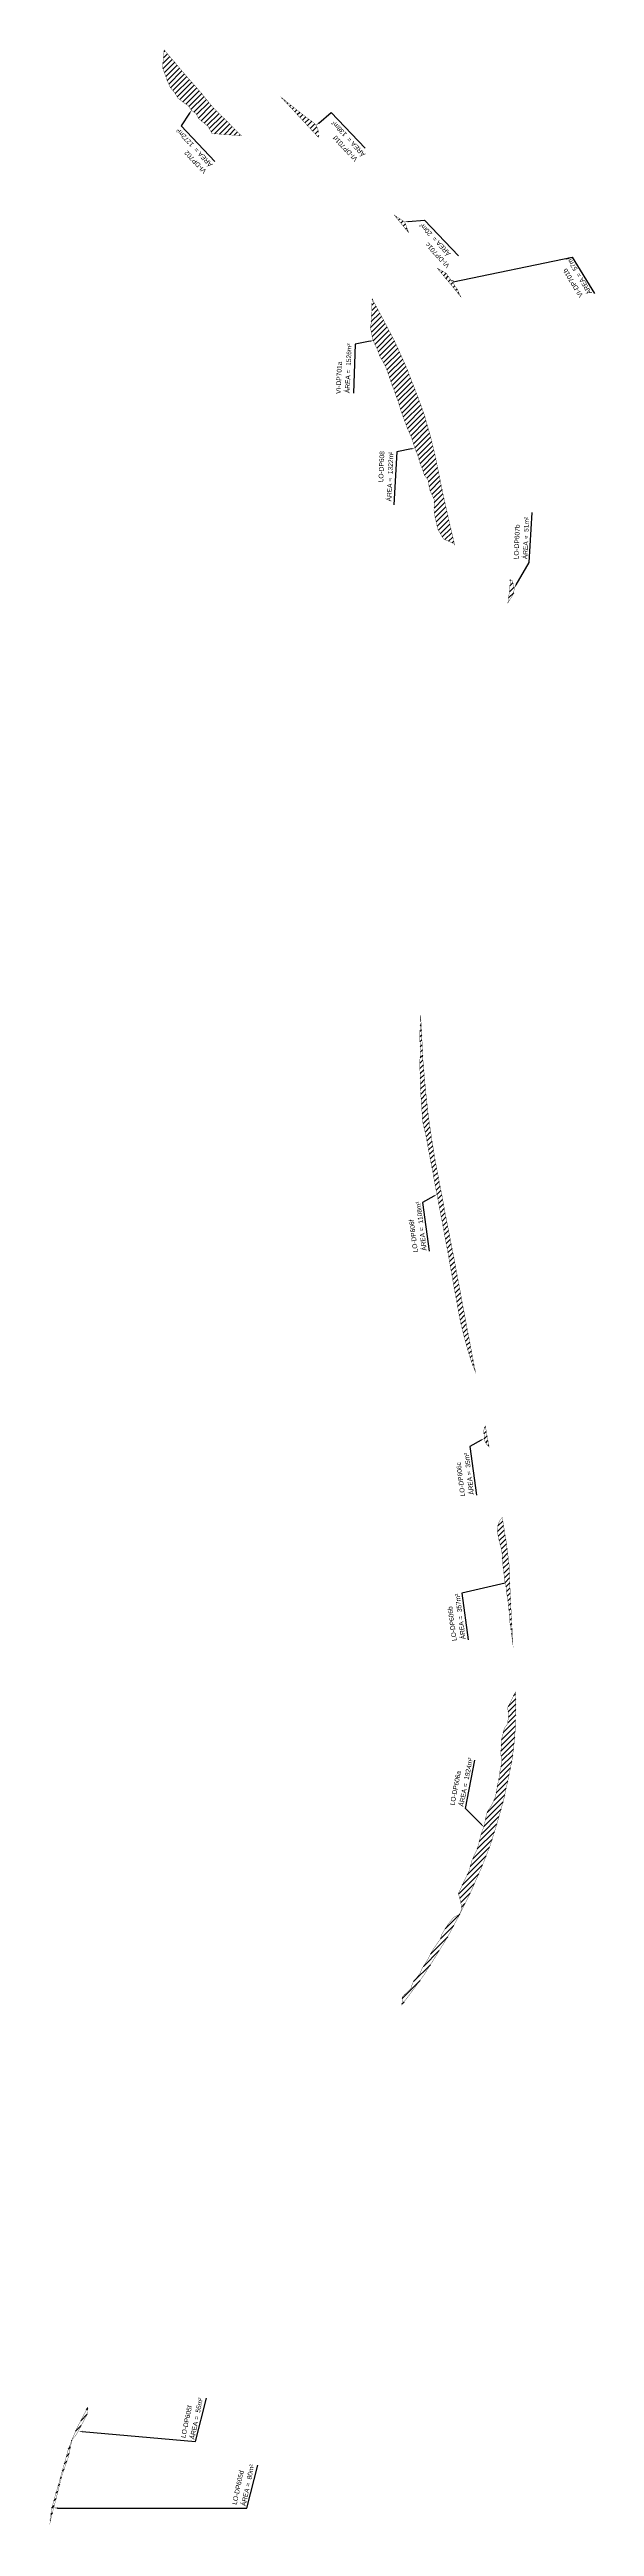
# Model space of a CAD drawing. Header units: metres. Extents: x 287051 to 328239, y 7396995 to 7466021.
# Drawn here: x 300492 to 300954, y 7446553 to 7448650 of the extents above; entities that cross this region are included whole.
import ezdxf

# ---------------------------------------------------------------- set-up
doc = ezdxf.new("R2010")
doc.units = ezdxf.units.M
doc.header["$LTSCALE"] = 10
doc.layers.add('DESAPROPRIAÇÃO', color=160, linetype='Continuous')
doc.layers.add('U-HZ-TEXTO-DESAP', color=2, linetype='Continuous')
doc.styles.add('ARIAL', font='arial.ttf')

msp = doc.modelspace()

# ---------------------------------------------------------------- hatches: boundary and pattern name
at = {"layer": 'DESAPROPRIAÇÃO', "transparency": 33554687}
h = msp.add_hatch(dxfattribs=at)
h.set_pattern_fill('ANSI31', color=256)
h.paths.add_polyline_path([(300654.4, 7448577), (300629.3, 7448578.9), (300626.1, 7448585), (300622.9, 7448587.5), (300618.1, 7448591.4), (300615.9, 7448595.9), (300612, 7448598.5), (300609.1, 7448602.6), (300605.4, 7448605), (300600.6, 7448608.8), (300597.6, 7448613.6), (300594.1, 7448617.7), (300591.6, 7448623.3), (300587.4, 7448635), (300588.9, 7448649.7), (300606.4, 7448629), (300619, 7448614.7), (300629.8, 7448601.5)])
h = msp.add_hatch(dxfattribs=at)
h.set_pattern_fill('ANSI31', color=256)
h.paths.add_polyline_path([(300710.8, 7448585), (300699.6, 7448597.1), (300688.1, 7448609.5), (300700.6, 7448599.5), (300705.1, 7448595.9), (300709.1, 7448592.9), (300715.8, 7448587.9), (300716.1, 7448587.5), (300716.4, 7448587.2), (300716.7, 7448586.9), (300717, 7448586.5), (300717.3, 7448586.1), (300717.5, 7448585.8), (300717.8, 7448585.4), (300718, 7448585), (300718.2, 7448584.6), (300718.4, 7448584.2), (300718.6, 7448583.8), (300718.8, 7448583.4), (300719, 7448582.9), (300719.1, 7448582.5), (300719.3, 7448582.1), (300719.4, 7448581.6), (300719.5, 7448581.2), (300719.6, 7448580.7), (300719.7, 7448580.3), (300719.7, 7448579.8), (300719.8, 7448579.4), (300719.8, 7448578.9), (300719.8, 7448578.5), (300719.8, 7448578), (300719.8, 7448577.5), (300719.8, 7448577.1), (300719.7, 7448576.6), (300719.5, 7448575.7)])
h = msp.add_hatch(dxfattribs=at)
h.set_pattern_fill('ANSI31', color=256)
h.paths.add_polyline_path([(300796.1, 7448494.9), (300787.1, 7448505.8), (300783.7, 7448510), (300786, 7448508.4), (300792.7, 7448504.1)])
h.paths.add_polyline_path([(300820.4, 7448464.8), (300827.9, 7448460.5), (300831.4, 7448455.5), (300834.4, 7448451.2), (300837.4, 7448447), (300840.1, 7448440.8), (300834.5, 7448447.8), (300822.5, 7448462.2)])
h = msp.add_hatch(dxfattribs=at)
h.set_pattern_fill('ANSI31', color=256)
h.paths.add_polyline_path([(300774.6, 7448421.2), (300783.8, 7448403.7), (300794.2, 7448380.8), (300804.8, 7448353.3), (300809.4, 7448340.4), (300814.2, 7448323.6), (300818.1, 7448307.9), (300822.7, 7448285.6), (300825.1, 7448274.1), (300830.5, 7448249.5), (300835, 7448230.6), (300834.2, 7448231.7), (300825.6, 7448235.6), (300820.4, 7448244.5), (300819.5, 7448249.9), (300818.4, 7448254.5), (300817.5, 7448259.8), (300817.6, 7448265.1), (300817.9, 7448268.8), (300816.3, 7448272), (300814, 7448277.1), (300813, 7448282.3), (300812.4, 7448285.8), (300809.4, 7448289.6), (300807.7, 7448294.7), (300805.9, 7448299.2), (300804.5, 7448303.9), (300803.1, 7448308.1), (300801.3, 7448312.5), (300799.9, 7448317.1), (300798.7, 7448321.2), (300796.7, 7448325.2), (300794.8, 7448329.8), (300793.1, 7448334.2), (300791.6, 7448338.6), (300789.9, 7448343), (300787.2, 7448351.9), (300785.6, 7448356.2), (300784.1, 7448360.5), (300782.5, 7448364.8), (300780.8, 7448369.3), (300779.4, 7448373.7), (300777.8, 7448378), (300776.3, 7448382), (300774.3, 7448385.7), (300771.7, 7448390.1), (300770.1, 7448394.7), (300768.3, 7448398.7), (300766.1, 7448403.3), (300764.8, 7448408.6), (300763.8, 7448414.2), (300764.4, 7448420.2), (300765.1, 7448439)])
h = msp.add_hatch(dxfattribs=at)
h.set_pattern_fill('ANSI31', color=256)
h.paths.add_polyline_path([(300880.1, 7448181.4), (300881.8, 7448193.6), (300882.1, 7448201.2), (300883.8, 7448200.3), (300885.6, 7448194.2), (300885, 7448189.3), (300883.4, 7448186.5), (300882.9, 7448185.9), (300882.2, 7448184.8), (300881.6, 7448183.9), (300881.2, 7448183.2)])
h = msp.add_hatch(dxfattribs=at)
h.set_pattern_fill('ANSI31', color=256)
h.paths.add_polyline_path([(300806.2, 7447832.2), (300806.8, 7447821.4), (300808.1, 7447795.6), (300808.2, 7447793.5), (300810.1, 7447772), (300810.4, 7447768.8), (300812.4, 7447750), (300812.6, 7447747.9), (300816, 7447724.6), (300819, 7447706.7), (300824, 7447680.9), (300828.8, 7447655.2), (300832.9, 7447634.6), (300838.2, 7447606.7), (300843.1, 7447580.3), (300848.5, 7447551.8), (300852.7, 7447530), (300849.9, 7447537.4), (300848.1, 7447542.4), (300846.6, 7447547.3), (300845.3, 7447552.2), (300843.9, 7447557.1), (300840.1, 7447571.9), (300834.6, 7447601.7), (300834.6, 7447601.7), (300833.7, 7447606.7), (300832.8, 7447611.6), (300831.9, 7447616.5), (300831.9, 7447616.6), (300831.1, 7447621.5), (300830.2, 7447626.4), (300829.3, 7447631.4), (300828.4, 7447636.3), (300817.3, 7447695.2), (300816.4, 7447700.2), (300815.4, 7447705.1), (300814.5, 7447710), (300813.6, 7447715), (300812.6, 7447719.9), (300811.7, 7447724.9), (300810.8, 7447729.8), (300809.8, 7447734.6), (300808.4, 7447739.6), (300807.6, 7447745.2), (300807.4, 7447750.5), (300806.9, 7447755.6), (300806.6, 7447760.7), (300806.6, 7447761.7), (300806.3, 7447765.9), (300806.1, 7447771.1), (300806, 7447776.3), (300805.8, 7447781.4), (300805.6, 7447786.5), (300805.4, 7447792), (300805.8, 7447797.5), (300806.3, 7447802.2), (300805.8, 7447807), (300805.5, 7447812.4), (300805.6, 7447817.8)])
h.paths.add_polyline_path([(300863.2, 7447468), (300862.9, 7447468.3), (300862.6, 7447468.6), (300862.4, 7447468.9), (300862.1, 7447469.2), (300861.9, 7447469.6), (300861.7, 7447469.9), (300861.4, 7447470.2), (300861.3, 7447470.6), (300861.1, 7447471), (300860.9, 7447471.3), (300860.7, 7447471.7), (300860.6, 7447472.1), (300860.5, 7447472.5), (300860.3, 7447472.9), (300860.2, 7447473.3), (300860.1, 7447473.7), (300860.1, 7447474.1), (300859.7, 7447480.7), (300861, 7447484.8), (300864.2, 7447466.8)])
h.paths.add_polyline_path([(300878.9, 7447385.3), (300881.1, 7447367.5), (300881.9, 7447348), (300882.8, 7447329.1), (300884.4, 7447299.7), (300882.5, 7447313.9), (300881.8, 7447318.7), (300881.7, 7447323.5), (300881.1, 7447328.1), (300880.6, 7447332.9), (300880, 7447337.6), (300879.3, 7447342.4), (300878.8, 7447347), (300877.8, 7447351.6), (300877.1, 7447356.7), (300876.5, 7447361.5), (300875.4, 7447371.5), (300875.3, 7447376.3), (300874.7, 7447380.5), (300873.4, 7447385), (300872.1, 7447390.1), (300871.5, 7447394.2), (300871.5, 7447394.8), (300871.4, 7447395.3), (300871.4, 7447395.8), (300871.3, 7447396.4), (300871.3, 7447396.9), (300871.3, 7447397.4), (300871.4, 7447398), (300871.4, 7447398.5), (300871.5, 7447399), (300871.6, 7447399.6), (300871.7, 7447400.1), (300871.8, 7447400.6), (300871.9, 7447401.1), (300872.1, 7447401.6), (300872.3, 7447402.1), (300872.5, 7447402.6), (300872.7, 7447403.1), (300872.9, 7447403.6), (300873.2, 7447404.1), (300873.4, 7447404.5), (300873.7, 7447405), (300874, 7447405.4), (300874.3, 7447405.9), (300874.6, 7447406.3), (300875.3, 7447407.2), (300875.6, 7447405.6)])
h.paths.add_polyline_path([(300803, 7447017.7), (300805.6, 7447021), (300807.5, 7447025.4), (300810.4, 7447029.8), (300812.7, 7447033.6), (300814.8, 7447038), (300817.5, 7447042.5), (300820.5, 7447046.7), (300822.9, 7447050), (300824.3, 7447054.5), (300827.2, 7447059.2), (300830.1, 7447063.5), (300834, 7447068.4), (300838.9, 7447070.9), (300840.2, 7447073.2), (300840.9, 7447076.5), (300840.2, 7447081.2), (300838.2, 7447088.8), (300841, 7447094.7), (300843, 7447099.2), (300845.2, 7447103.5), (300847.1, 7447107.4), (300848.3, 7447111.7), (300849.7, 7447116.6), (300851.7, 7447121.5), (300853.9, 7447125.6), (300855.1, 7447129.6), (300856.2, 7447134.1), (300857.5, 7447139.1), (300859.2, 7447143.7), (300860.4, 7447147.9), (300861.3, 7447152.6), (300862.8, 7447158.2), (300866, 7447162.9), (300868, 7447166.7), (300869.5, 7447170.6), (300870.5, 7447174.8), (300871.2, 7447179.5), (300872.2, 7447184.3), (300873, 7447188.8), (300873.6, 7447193.9), (300874.9, 7447198.4), (300875.2, 7447201.9), (300873.9, 7447207.2), (300874.6, 7447212.4), (300874.3, 7447217.6), (300875.8, 7447222.9), (300877.1, 7447228.5), (300880, 7447232.6), (300880.3, 7447236.1), (300880.8, 7447240.3), (300879.9, 7447246.1), (300882.7, 7447251.5), (300886.5, 7447259), (300886.9, 7447252.3), (300886.7, 7447234.4), (300886, 7447221.8), (300884, 7447203.9), (300881.5, 7447190.7), (300876.6, 7447168.2), (300871.3, 7447149.2), (300864.7, 7447128.1), (300857.5, 7447109.9), (300848.6, 7447089.8), (300838.2, 7447069), (300829.1, 7447051.9), (300818.8, 7447035.2), (300808.4, 7447018.8), (300796.3, 7447002.3), (300790, 7446994.4), (300790.4, 7446995.2), (300790.5, 7447001.2), (300795.6, 7447005.9), (300798, 7447008.5), (300799.5, 7447013.2)])
h = msp.add_hatch(dxfattribs=at)
h.set_pattern_fill('ANSI31', color=256)
h.paths.add_polyline_path([(300523.9, 7446648.2), (300524.3, 7446654), (300523.2, 7446652), (300516.2, 7446638.5), (300514.2, 7446634.4), (300510.7, 7446626.2), (300514.5, 7446630.6)])
h.paths.add_polyline_path([(300510.7, 7446626.2), (300507.6, 7446618.1), (300504.6, 7446607.2), (300501.9, 7446597.7), (300499.8, 7446589.9), (300495.3, 7446574.6), (300493.4, 7446567.4), (300492.2, 7446556.4), (300492.5, 7446558), (300496.7, 7446574.2), (300500.7, 7446589.9), (300502.7, 7446597.5), (300506, 7446606.9), (300507.9, 7446612.4)])

# ---------------------------------------------------------------- linework, layer by layer
at = {"layer": 'DESAPROPRIAÇÃO', "linetype": 'Continuous', "transparency": 33554687}
msp.add_line((300794.9, 7448497.1), (300795, 7448497.2), dxfattribs=at)
at = {"layer": 'DESAPROPRIAÇÃO', "transparency": 33554687}
for p, q in [((300821.5, 7448464.3), (300821.6, 7448464.3)), ((300837.4, 7448447), (300837.4, 7448447))]:
    msp.add_line(p, q, dxfattribs=at)
at = {"layer": 'DESAPROPRIAÇÃO', "transparency": 33554687, "const_width": 0.25, "flags": 128}
for points in [[(300654.4, 7448577), (300629.3, 7448578.9), (300626.1, 7448585), (300622.9, 7448587.5), (300618.1, 7448591.4), (300615.9, 7448595.9), (300612, 7448598.5), (300609.1, 7448602.6), (300605.4, 7448605), (300600.6, 7448608.8), (300597.6, 7448613.6), (300594.1, 7448617.7), (300591.6, 7448623.3), (300587.4, 7448635), (300588.9, 7448649.7), (300606.4, 7448629), (300619, 7448614.7), (300629.8, 7448601.5), (300654.4, 7448577)], [(300820.4, 7448464.8), (300827.9, 7448460.5), (300831.4, 7448455.5), (300834.4, 7448451.2), (300837.4, 7448447), (300840.1, 7448440.8), (300834.5, 7448447.8), (300822.5, 7448462.2), (300820.4, 7448464.8)], [(300806.2, 7447832.2), (300806.8, 7447821.4), (300808.1, 7447795.6), (300808.2, 7447793.5), (300810.1, 7447772), (300810.4, 7447768.8), (300812.4, 7447750), (300812.6, 7447747.9), (300816, 7447724.6), (300819, 7447706.7), (300824, 7447680.9), (300828.8, 7447655.2), (300832.9, 7447634.6), (300838.2, 7447606.7), (300843.1, 7447580.3), (300848.5, 7447551.8), (300852.7, 7447530), (300849.9, 7447537.4), (300848.1, 7447542.4), (300846.6, 7447547.3), (300845.3, 7447552.2), (300843.9, 7447557.1), (300840.1, 7447571.9), (300834.6, 7447601.7), (300834.6, 7447601.7), (300833.7, 7447606.7), (300832.8, 7447611.6), (300831.9, 7447616.5), (300831.9, 7447616.6), (300831.1, 7447621.5), (300830.2, 7447626.4), (300829.3, 7447631.4), (300828.4, 7447636.3), (300817.3, 7447695.2), (300816.4, 7447700.2), (300815.4, 7447705.1), (300814.5, 7447710), (300813.6, 7447715), (300812.6, 7447719.9), (300811.7, 7447724.9), (300810.8, 7447729.8), (300809.8, 7447734.6), (300808.4, 7447739.6), (300807.6, 7447745.2), (300807.4, 7447750.5), (300806.9, 7447755.6), (300806.6, 7447760.7), (300806.6, 7447761.7), (300806.3, 7447765.9), (300806.1, 7447771.1), (300806, 7447776.3), (300805.8, 7447781.4), (300805.6, 7447786.5), (300805.4, 7447792), (300805.8, 7447797.5), (300806.3, 7447802.2), (300805.8, 7447807), (300805.5, 7447812.4), (300805.6, 7447817.8), (300806.2, 7447832.2)]]:
    msp.add_lwpolyline(points, dxfattribs=at)
for points in [[(300710.8, 7448585), (300699.6, 7448597.1), (300688.1, 7448609.5), (300700.6, 7448599.5), (300705.1, 7448595.9), (300709.1, 7448592.9), (300715.8, 7448587.9), (300716.1, 7448587.5), (300716.4, 7448587.2), (300716.7, 7448586.9), (300717, 7448586.5), (300717.3, 7448586.1), (300717.5, 7448585.8), (300717.8, 7448585.4), (300718, 7448585), (300718.2, 7448584.6), (300718.4, 7448584.2), (300718.6, 7448583.8), (300718.8, 7448583.4), (300719, 7448582.9), (300719.1, 7448582.5), (300719.3, 7448582.1), (300719.4, 7448581.6), (300719.5, 7448581.2), (300719.6, 7448580.7), (300719.7, 7448580.3), (300719.7, 7448579.8), (300719.8, 7448579.4), (300719.8, 7448578.9), (300719.8, 7448578.5), (300719.8, 7448578), (300719.8, 7448577.5), (300719.8, 7448577.1), (300719.7, 7448576.6), (300719.7, 7448576.6), (300719.5, 7448575.7)], [(300796.1, 7448494.9), (300787.1, 7448505.8), (300783.7, 7448510), (300786, 7448508.4), (300792.7, 7448504.1)], [(300774.6, 7448421.2), (300783.8, 7448403.7), (300794.2, 7448380.8), (300804.8, 7448353.3), (300809.4, 7448340.4), (300814.2, 7448323.6), (300818.1, 7448307.9), (300822.7, 7448285.6), (300825.1, 7448274.1), (300830.5, 7448249.5), (300835, 7448230.6), (300834.2, 7448231.7), (300825.6, 7448235.6), (300820.4, 7448244.5), (300819.5, 7448249.9), (300818.4, 7448254.5), (300817.5, 7448259.8), (300817.6, 7448265.1), (300817.9, 7448268.8), (300816.3, 7448272), (300814, 7448277.1), (300813, 7448282.3), (300812.4, 7448285.8), (300809.4, 7448289.6), (300807.7, 7448294.7), (300805.9, 7448299.2), (300804.5, 7448303.9), (300803.1, 7448308.1), (300801.3, 7448312.5), (300799.9, 7448317.1), (300798.7, 7448321.2), (300796.7, 7448325.2), (300794.8, 7448329.8), (300793.1, 7448334.2), (300791.6, 7448338.6), (300789.9, 7448343), (300787.2, 7448351.9), (300785.6, 7448356.2), (300784.1, 7448360.5), (300782.5, 7448364.8), (300780.8, 7448369.3), (300779.4, 7448373.7), (300777.8, 7448378), (300776.3, 7448382), (300774.3, 7448385.7), (300771.7, 7448390.1), (300770.1, 7448394.7), (300768.3, 7448398.7), (300766.1, 7448403.3), (300764.8, 7448408.6), (300763.8, 7448414.2), (300764.4, 7448420.2), (300765.1, 7448439)], [(300880.1, 7448181.4), (300881.8, 7448193.6), (300882.1, 7448201.2), (300883.8, 7448200.3), (300885.6, 7448194.2), (300885, 7448189.3), (300883.4, 7448186.5), (300882.9, 7448185.9), (300882.2, 7448184.8), (300881.6, 7448183.9), (300881.2, 7448183.2)], [(300863.2, 7447468), (300862.9, 7447468.3), (300862.6, 7447468.6), (300862.4, 7447468.9), (300862.1, 7447469.2), (300861.9, 7447469.6), (300861.7, 7447469.9), (300861.4, 7447470.2), (300861.3, 7447470.6), (300861.1, 7447471), (300860.9, 7447471.3), (300860.7, 7447471.7), (300860.6, 7447472.1), (300860.5, 7447472.5), (300860.3, 7447472.9), (300860.2, 7447473.3), (300860.1, 7447473.7), (300860.1, 7447474.1), (300859.7, 7447480.7), (300861, 7447484.8), (300864.2, 7447466.8)], [(300878.9, 7447385.3), (300881.1, 7447367.5), (300881.9, 7447348), (300882.8, 7447329.1), (300884.4, 7447299.7), (300882.5, 7447313.9), (300881.8, 7447318.7), (300881.7, 7447323.5), (300881.1, 7447328.1), (300880.6, 7447332.9), (300880, 7447337.6), (300879.3, 7447342.4), (300878.8, 7447347), (300877.8, 7447351.6), (300877.1, 7447356.7), (300876.5, 7447361.5), (300875.4, 7447371.5), (300875.3, 7447376.3), (300874.7, 7447380.5), (300873.4, 7447385), (300872.1, 7447390.1), (300871.5, 7447394.2), (300871.5, 7447394.8), (300871.4, 7447395.3), (300871.4, 7447395.8), (300871.3, 7447396.4), (300871.3, 7447396.9), (300871.3, 7447397.4), (300871.4, 7447398), (300871.4, 7447398.5), (300871.5, 7447399), (300871.6, 7447399.6), (300871.7, 7447400.1), (300871.8, 7447400.6), (300871.9, 7447401.1), (300872.1, 7447401.6), (300872.3, 7447402.1), (300872.5, 7447402.6), (300872.7, 7447403.1), (300872.9, 7447403.6), (300873.2, 7447404.1), (300873.4, 7447404.5), (300873.7, 7447405), (300874, 7447405.4), (300874.3, 7447405.9), (300874.6, 7447406.3), (300875.3, 7447407.2), (300875.6, 7447405.6)], [(300803, 7447017.7), (300805.6, 7447021), (300807.5, 7447025.4), (300810.4, 7447029.8), (300812.7, 7447033.6), (300814.8, 7447038), (300817.5, 7447042.5), (300820.5, 7447046.7), (300822.9, 7447050), (300824.3, 7447054.5), (300827.2, 7447059.2), (300830.1, 7447063.5), (300834, 7447068.4), (300838.9, 7447070.9), (300840.2, 7447073.2), (300840.9, 7447076.5), (300840.2, 7447081.2), (300838.2, 7447088.8), (300841, 7447094.7), (300843, 7447099.2), (300845.2, 7447103.5), (300847.1, 7447107.4), (300848.3, 7447111.7), (300849.7, 7447116.6), (300851.7, 7447121.5), (300853.9, 7447125.6), (300855.1, 7447129.6), (300856.2, 7447134.1), (300857.5, 7447139.1), (300859.2, 7447143.7), (300860.4, 7447147.9), (300861.3, 7447152.6), (300862.8, 7447158.2), (300866, 7447162.9), (300868, 7447166.7), (300869.5, 7447170.6), (300870.5, 7447174.8), (300871.2, 7447179.5), (300872.2, 7447184.3), (300873, 7447188.8), (300873.6, 7447193.9), (300874.9, 7447198.4), (300875.2, 7447201.9), (300873.9, 7447207.2), (300874.6, 7447212.4), (300874.3, 7447217.6), (300875.8, 7447222.9), (300877.1, 7447228.5), (300880, 7447232.6), (300880.3, 7447236.1), (300880.8, 7447240.3), (300879.9, 7447246.1), (300882.7, 7447251.5), (300886.5, 7447259), (300886.5, 7447259), (300886.9, 7447252.3), (300886.7, 7447234.4), (300886, 7447221.8), (300884, 7447203.9), (300881.5, 7447190.7), (300876.6, 7447168.2), (300871.3, 7447149.2), (300864.7, 7447128.1), (300857.5, 7447109.9), (300848.6, 7447089.8), (300838.2, 7447069), (300829.1, 7447051.9), (300818.8, 7447035.2), (300808.4, 7447018.8), (300796.3, 7447002.3), (300790, 7446994.4), (300790.4, 7446995.2), (300790.5, 7447001.2), (300795.6, 7447005.9), (300798, 7447008.5), (300799.5, 7447013.2)], [(300523.9, 7446648.2), (300524.3, 7446654), (300523.2, 7446652), (300516.2, 7446638.5), (300514.2, 7446634.4), (300510.7, 7446626.2), (300514.5, 7446630.6), (300523.9, 7446648.2)], [(300510.7, 7446626.2), (300507.6, 7446618.1), (300504.6, 7446607.2), (300501.9, 7446597.7), (300499.8, 7446589.9), (300495.3, 7446574.6), (300493.4, 7446567.4), (300492.2, 7446556.4), (300492.5, 7446558), (300496.7, 7446574.2), (300500.7, 7446589.9), (300502.7, 7446597.5), (300506, 7446606.9), (300507.9, 7446612.4), (300510.7, 7446626.2)]]:
    msp.add_lwpolyline(points, close=True, dxfattribs=at)
at = {"layer": 'U-HZ-TEXTO-DESAP', "color": 2, "linetype": 'Continuous', "lineweight": -3}
for points in [[(300610.4, 7448596.1), (300603.3, 7448585.3), (300631.9, 7448555.1)], [(300719.8, 7448587.7), (300730.5, 7448596.8), (300759.1, 7448566.6)], [(300795.7, 7448504.3), (300809.6, 7448505.5), (300838.2, 7448475.2)], [(300833.9, 7448453.4), (300934.7, 7448474.1), (300953.5, 7448443.5)], [(300763.5, 7448403.1), (300750.8, 7448400.6), (300749.4, 7448359)], [(300798.5, 7448311.9), (300785.9, 7448309.4), (300783.4, 7448264.6)], [(300887.2, 7448196.8), (300898.3, 7448215.7), (300900.6, 7448258)], [(300817.4, 7447679.2), (300807.9, 7447673.9), (300813.5, 7447632.6)], [(300857.4, 7447472.6), (300847.9, 7447467.2), (300853.5, 7447426)], [(300877.8, 7447351.6), (300841, 7447343.1), (300846.4, 7447303.6)], [(300519.4, 7446633.3), (300615.4, 7446624.7), (300624.8, 7446661.3)], [(300498.5, 7446568.4), (300658.9, 7446568.2), (300668.3, 7446604.8)]]:
    msp.add_lwpolyline(points, dxfattribs=at)
at = {"layer": 'U-HZ-TEXTO-DESAP', "color": 2, "linetype": 'Continuous', "lineweight": -3, "elevation": 675}
msp.add_lwpolyline([(300857.7, 7447147.1), (300844.2, 7447160.8), (300852, 7447201.7)], dxfattribs=at)
at = {"layer": 'U-HZ-TEXTO-DESAP', "color": 2, "linetype": 'Continuous', "lineweight": -3}
for points in [[(300610, 7448596.4), (300612.1, 7448598.6), (300610.9, 7448595.9)], [(300720.1, 7448587.3), (300717.5, 7448585.8), (300719.5, 7448588.1)], [(300795.7, 7448503.8), (300792.7, 7448504.1), (300795.6, 7448504.8)], [(300833.9, 7448453.5), (300831.2, 7448455), (300834.2, 7448454.4)], [(300763.4, 7448403.6), (300766.5, 7448403.7), (300763.6, 7448402.6)], [(300798.4, 7448312.4), (300801.5, 7448312.5), (300798.6, 7448311.4)], [(300887.6, 7448196.5), (300885.6, 7448194.2), (300886.7, 7448197)], [(300817.2, 7447679.7), (300820, 7447680.7), (300817.7, 7447678.8)], [(300857.2, 7447473), (300860.1, 7447474.1), (300857.7, 7447472.2)], [(300874.8, 7447351.4), (300877.8, 7447351.6), (300875, 7447350.5)], [(300858.1, 7447147.4, 675), (300859.8, 7447144.9, 675), (300857.4, 7447146.7, 675)], [(300519.4, 7446632.8), (300516.4, 7446633.4), (300519.5, 7446633.8)], [(300498.4, 7446567.9), (300495.5, 7446568.5), (300498.5, 7446568.9)]]:
    msp.add_solid(points, dxfattribs=at)

# ---------------------------------------------------------------- texts
at = {"layer": 'U-HZ-TEXTO-DESAP', "style": 'ARIAL'}
for s, rotation, p in [('ÁREA =  1272m²', 133.0282, (300630.2, 7448552.9, 697)), ('ÁREA =  138m²', 133.0282, (300759.8, 7448561.6, 697)), (' VI-DP701d', 133.0282, (300754.2, 7448556.4, 697)), ('  VI-DP702', 133.0282, (300627.1, 7448545, 697)), ('ÁREA =  20m²', 133.0282, (300832.1, 7448477.5, 697)), ('  VI-DP701c', 133.0282, (300833.3, 7448465, 697)), ('ÁREA =  57m²', 121.3247, (300951.5, 7448444.3, 697)), (' VI-DP701b', 121.3247, (300944.9, 7448440.4, 697)), ('ÁREA =  1526m²', 87.5749, (300746, 7448359, 697)), (' VI-DP701a', 87.5749, (300738.3, 7448356.8, 697)), ('LO-DP608', 87.5749, (300774.4, 7448283.5, 697)), ('ÁREA =  1322m²', 87.5749, (300781.4, 7448267.3, 697)), ('LO-DP607b', 87.5749, (300889.1, 7448218.3, 1367)), ('ÁREA =  51m²', 87.5749, (300896.7, 7448218.4, 1367)), ('ÁREA =  1108m²', 97.4122, (300811.4, 7447633.2, 5)), ('LO-DP606f', 97.4122, (300803.9, 7447631.8, 5)), ('LO-DP606c', 97.4122, (300843.9, 7447425.2, 5)), ('ÁREA =  35m²', 97.4122, (300851.5, 7447426.6, 5)), ('ÁREA =  357m²', 97.4122, (300844.3, 7447304.2, 5)), ('LO-DP606b', 97.4122, (300836.8, 7447302.8, 5)), ('LO-DP606a', 78.836, (300834.8, 7447163.1, 680)), ('ÁREA =  1924m²', 78.836, (300842.4, 7447162, 680)), ('LO-DP605f', 78.0675, (300606.8, 7446627.4, 5)), ('ÁREA =  55m²', 78.0675, (300614.4, 7446626.2, 5)), ('ÁREA =  80m²', 78.0675, (300657.9, 7446569.7, 5)), ('LO-DP605d', 78.0675, (300650.3, 7446570.9, 5))]:
    msp.add_text(s, height=4, rotation=rotation, dxfattribs=at).set_placement(p)

doc.saveas('drawing.dxf')
